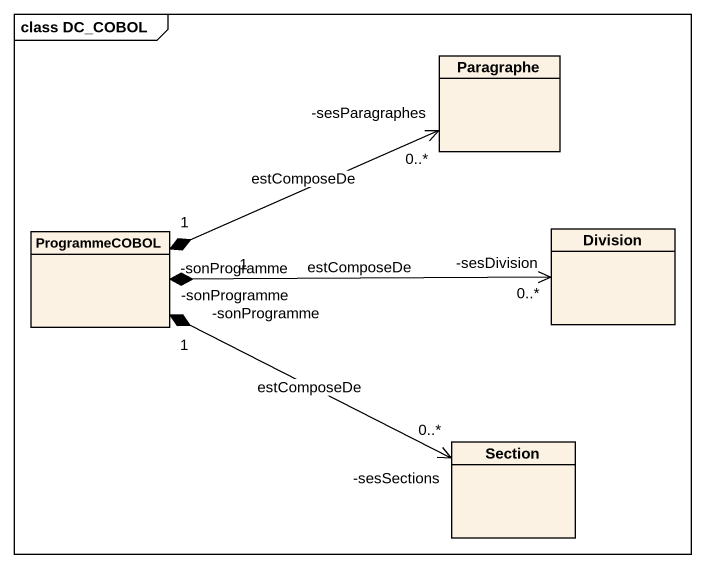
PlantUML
@startuml
mainframe class DC_COBOL
hide circle
hide empty members
class Paragraphe
class ProgrammeCOBOL
class Division
class Section
Paragraphe "-sesParagraphes\n0..*" <-left-* "-sonProgramme\n1" ProgrammeCOBOL : estComposeDe
Division "-sesDivision\n0..*" <-left-* "-sonProgramme\n1" ProgrammeCOBOL : estComposeDe
Section "-sesSections\n0..*" <-left-* "-sonProgramme\n1" ProgrammeCOBOL : estComposeDe
@enduml
